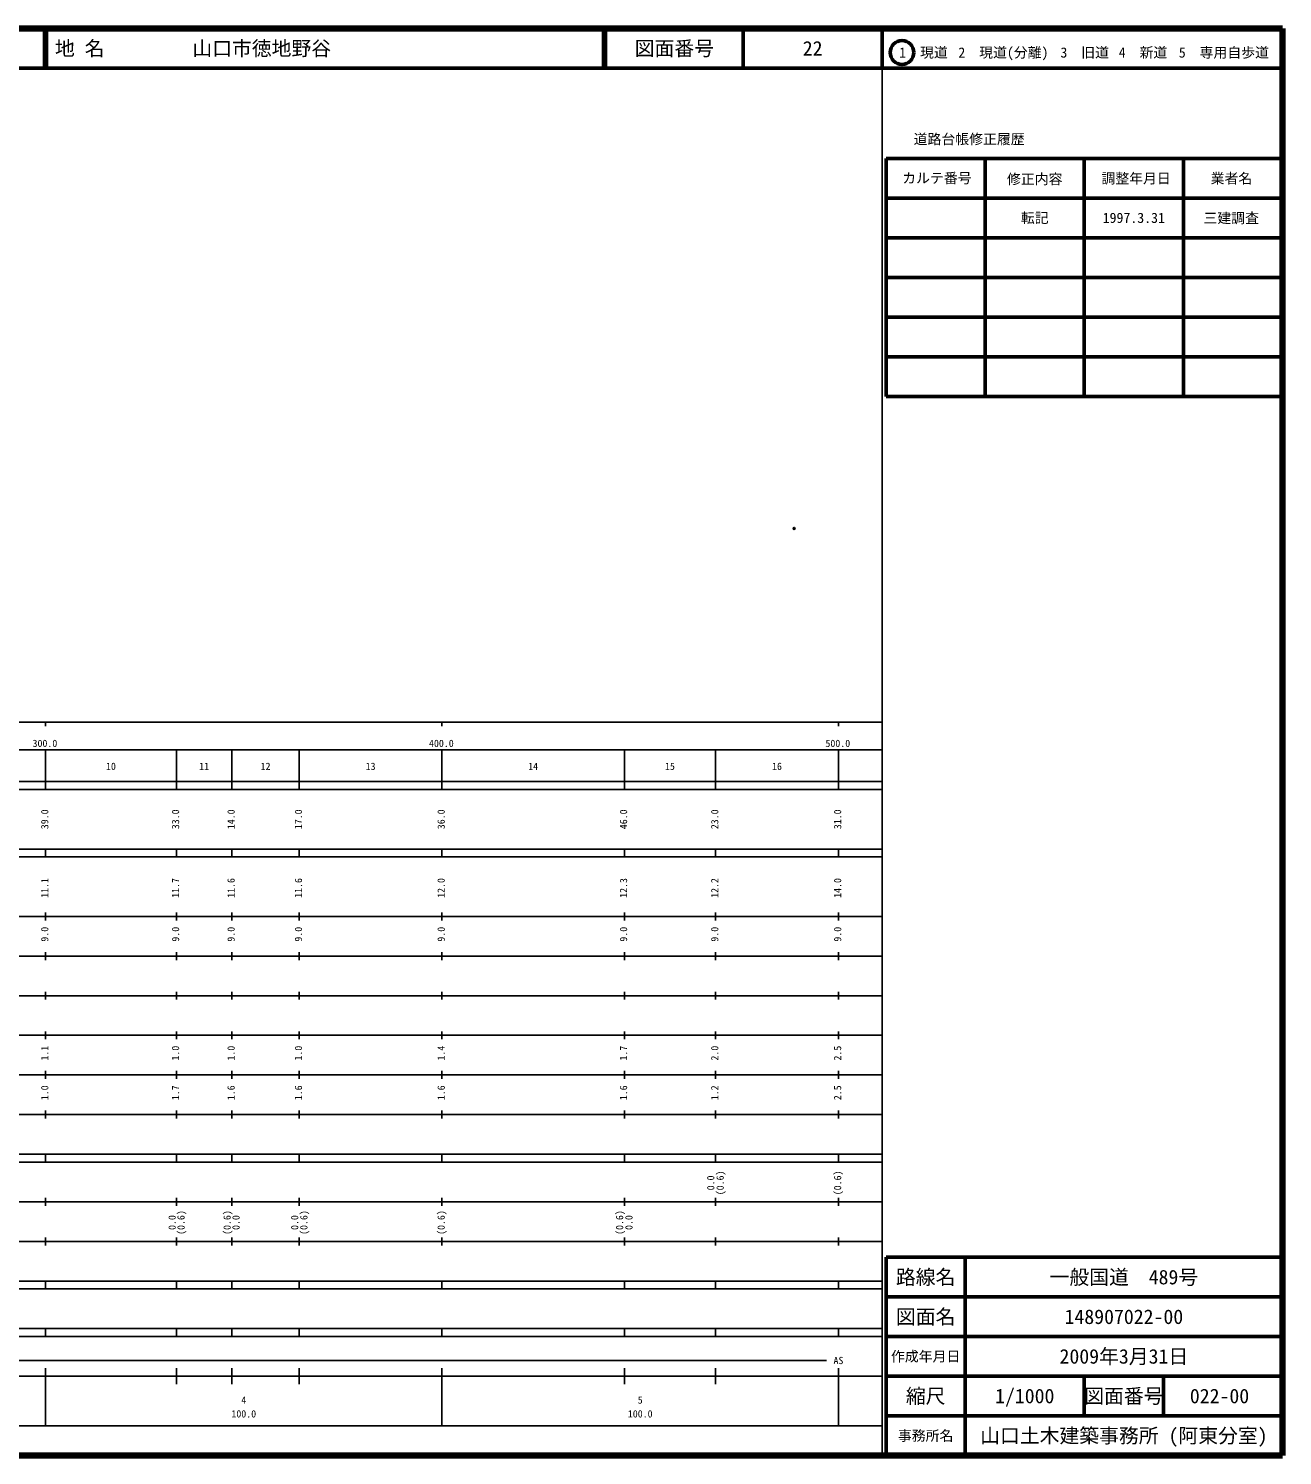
# Model space of a CAD drawing. Units: millimetres on the paper. Extents: x 40 to 680, y 20 to 380.
# Drawn here: x 363.7 to 680, y 20 to 380 of the extents above; entities that cross this region are included whole.
import ezdxf
from ezdxf.enums import TextEntityAlignment as Align

# ---------------------------------------------------------------- set-up
doc = ezdxf.new("R2010")
doc.units = ezdxf.units.MM
doc.header["$PDMODE"] = 32
doc.header["$PDSIZE"] = 0.5
doc.layers.add('M-OTRS', color=6, linetype='Continuous')
doc.layers.add('M-TTL-TXT', color=7, linetype='Continuous')
for name, color, linetype, lineweight in [('M-TTL', 2, 'Continuous', 140), ('M-TTL-BAND', 7, 'Continuous', 25), ('M-TTL-FRAM', 2, 'Continuous', 50), ('M-TTL-LINE', 7, 'Continuous', 50)]:
    doc.layers.add(name, color=color, linetype=linetype, lineweight=lineweight)
doc.styles.add('ＭＳ ゴシック', font='')
doc.styles.get('ＭＳ ゴシック').set_extended_font_data('MS Gothic')

msp = doc.modelspace()

# ---------------------------------------------------------------- linework, layer by layer
at = {"layer": 'M-OTRS'}
msp.add_point((556.817, 253.871), dxfattribs=at)
at = {"layer": 'M-TTL'}
for p, q in [((680, 380), (40, 380)), ((680, 20), (680, 380)), ((40, 20), (680, 20))]:
    msp.add_line(p, q, dxfattribs=at)
at = {"layer": 'M-TTL-BAND'}
for p, q in [((579, 20), (579, 370)), ((40, 205), (579, 205)), ((368, 205), (368, 204)), ((468, 205), (468, 204)), ((568, 205), (568, 204)), ((68, 198), (579, 198)), ((368, 188), (368, 198)), ((401, 188), (401, 198)), ((415, 188), (415, 198)), ((432, 188), (432, 198)), ((468, 188), (468, 198)), ((514, 188), (514, 198)), ((537, 188), (537, 198)), ((568, 188), (568, 198)), ((40, 190), (579, 190)), ((40, 188), (579, 188)), ((40, 173), (579, 173)), ((368, 171), (368, 173)), ((401, 171), (401, 173)), ((415, 171), (415, 173)), ((432, 171), (432, 173)), ((468, 171), (468, 173)), ((514, 171), (514, 173)), ((537, 171), (537, 173)), ((568, 171), (568, 173)), ((40, 171), (579, 171)), ((40, 156), (579, 156)), ((368, 155), (368, 157)), ((401, 155), (401, 157)), ((415, 155), (415, 157)), ((432, 155), (432, 157)), ((468, 155), (468, 157)), ((514, 155), (514, 157)), ((537, 155), (537, 157)), ((568, 155), (568, 157)), ((46, 146), (579, 146)), ((368, 145), (368, 147)), ((401, 145), (401, 147)), ((415, 145), (415, 147)), ((432, 145), (432, 147)), ((468, 145), (468, 147)), ((514, 145), (514, 147)), ((537, 145), (537, 147)), ((568, 145), (568, 147)), ((368, 135), (368, 137)), ((401, 135), (401, 137)), ((415, 135), (415, 137)), ((432, 135), (432, 137)), ((468, 135), (468, 137)), ((514, 135), (514, 137)), ((537, 135), (537, 137)), ((568, 135), (568, 137)), ((52, 136), (579, 136)), ((46, 126), (579, 126)), ((368, 125), (368, 127)), ((401, 125), (401, 127)), ((415, 125), (415, 127)), ((432, 125), (432, 127)), ((468, 125), (468, 127)), ((514, 125), (514, 127)), ((537, 125), (537, 127)), ((568, 125), (568, 127)), ((52, 116), (579, 116)), ((368, 115), (368, 117)), ((401, 115), (401, 117)), ((415, 115), (415, 117)), ((432, 115), (432, 117)), ((468, 115), (468, 117)), ((514, 115), (514, 117)), ((537, 115), (537, 117)), ((568, 115), (568, 117)), ((46, 106), (579, 106)), ((368, 105), (368, 107)), ((401, 105), (401, 107)), ((415, 105), (415, 107)), ((432, 105), (432, 107)), ((468, 105), (468, 107)), ((514, 105), (514, 107)), ((537, 105), (537, 107)), ((568, 105), (568, 107)), ((40, 96), (579, 96)), ((40, 94), (579, 94)), ((368, 94), (368, 96)), ((401, 94), (401, 96)), ((415, 94), (415, 96)), ((432, 94), (432, 96)), ((468, 94), (468, 96)), ((514, 94), (514, 96)), ((537, 94), (537, 96)), ((568, 94), (568, 96)), ((49, 84), (579, 84)), ((368, 83), (368, 85)), ((401, 83), (401, 85)), ((415, 83), (415, 85)), ((432, 83), (432, 85)), ((468, 83), (468, 85)), ((514, 83), (514, 85)), ((537, 83), (537, 85)), ((568, 83), (568, 85)), ((40, 74), (579, 74)), ((368, 73), (368, 75)), ((401, 73), (401, 75)), ((415, 73), (415, 75)), ((432, 73), (432, 75)), ((468, 73), (468, 75)), ((514, 73), (514, 75)), ((537, 73), (537, 75)), ((568, 73), (568, 75)), ((40, 64), (579, 64)), ((40, 62), (579, 62)), ((368, 62), (368, 64)), ((401, 62), (401, 64)), ((415, 62), (415, 64)), ((432, 62), (432, 64)), ((468, 62), (468, 64)), ((514, 62), (514, 64)), ((537, 62), (537, 64)), ((568, 62), (568, 64)), ((40, 52), (579, 52)), ((368, 50), (368, 52)), ((401, 50), (401, 52)), ((415, 50), (415, 52)), ((432, 50), (432, 52)), ((468, 50), (468, 52)), ((514, 50), (514, 52)), ((537, 50), (537, 52)), ((568, 50), (568, 52)), ((40, 50), (579, 50)), ((71, 44), (565, 44)), ((40, 40), (579, 40)), ((368, 27.5), (368, 42)), ((401, 38), (401, 42)), ((415, 38), (415, 42)), ((432, 38), (432, 42)), ((468, 27.5), (468, 42)), ((514, 38), (514, 42)), ((537, 38), (537, 42)), ((568, 27.5), (568, 42)), ((68, 27.5), (579, 27.5))]:
    msp.add_line(p, q, dxfattribs=at)
at = {"layer": 'M-TTL-FRAM'}
for p, q in [((580, 347.197), (580, 287.197)), ((580, 347.197), (680, 347.197)), ((580, 287.197), (680, 287.197)), ((680, 70), (580, 70)), ((580, 70), (580, 20))]:
    msp.add_line(p, q, dxfattribs=at)
at = {"layer": 'M-TTL-LINE'}
for p, q in [((367.75, 380), (367.75, 370)), ((368.25, 380), (368.25, 370)), ((508.747, 380), (508.747, 370)), ((509.247, 380), (509.247, 370)), ((543.997, 380), (543.997, 370)), ((579, 380), (579, 370)), ((40, 370), (680, 370)), ((605, 347.197), (605, 287.197)), ((630, 347.197), (630, 287.197)), ((655, 347.197), (655, 287.197)), ((580, 337.197), (680, 337.197)), ((580, 327.197), (680, 327.197)), ((580, 317.197), (680, 317.197)), ((580, 307.197), (680, 307.197)), ((580, 297.197), (680, 297.197)), ((600, 70), (600, 20)), ((680, 60), (580, 60)), ((680, 50), (580, 50)), ((680, 40), (580, 40)), ((630, 40), (630, 30)), ((650, 40), (650, 30)), ((680, 30), (580, 30))]:
    msp.add_line(p, q, dxfattribs=at)
msp.add_circle((584.031, 373.958), 3, dxfattribs=at)

# ---------------------------------------------------------------- texts
at = {"layer": 'M-TTL-BAND', "style": 'ＭＳ ゴシック'}
for s, p in [('300.0', (367.844, 198.195)), ('400.0', (467.844, 198.195)), ('500.0', (567.844, 198.195)), ('10', (384.5, 192.405)), ('11', (408, 192.405)), ('12', (423.5, 192.405)), ('13', (450, 192.405)), ('14', (491, 192.405)), ('15', (525.5, 192.405)), ('16', (552.5, 192.405)), ('AS', (568, 42.5)), ('4', (418, 32.523)), ('5', (518, 32.523)), ('100.0', (418, 29.033)), ('100.0', (518, 29.033))]:
    msp.add_text(s, height=1.833, dxfattribs=at).set_placement(p, align=Align.BOTTOM_CENTER)
for s, p in [('39.0', (369.251, 180.5)), ('33.0', (402.251, 180.5)), ('14.0', (416.251, 180.5)), ('17.0', (433.251, 180.5)), ('36.0', (469.251, 180.5)), ('46.0', (515.251, 180.5)), ('23.0', (538.251, 180.5)), ('31.0', (569.251, 180.5)), ('11.1', (369.251, 163.174)), ('11.7', (402.251, 163.174)), ('11.6', (416.251, 163.174)), ('11.6', (433.251, 163.174)), ('12.0', (469.251, 163.174)), ('12.3', (515.251, 163.174)), ('12.2', (538.251, 163.174)), ('14.0', (569.251, 163.174)), ('9.0', (369.251, 151.5)), ('9.0', (402.251, 151.5)), ('9.0', (416.251, 151.5)), ('9.0', (433.251, 151.5)), ('9.0', (469.251, 151.5)), ('9.0', (515.251, 151.5)), ('9.0', (538.251, 151.5)), ('9.0', (569.251, 151.5)), ('1.1', (369.251, 121.5)), ('1.0', (402.251, 121.5)), ('1.0', (416.251, 121.5)), ('1.0', (433.251, 121.5)), ('1.4', (469.251, 121.5)), ('1.7', (515.251, 121.5)), ('2.0', (538.251, 121.5)), ('2.5', (569.251, 121.5)), ('1.0', (369.251, 111.5)), ('1.7', (402.251, 111.5)), ('1.6', (416.251, 111.5)), ('1.6', (433.251, 111.5)), ('1.6', (469.251, 111.5)), ('1.6', (515.251, 111.5)), ('1.2', (538.251, 111.5)), ('2.5', (569.251, 111.5)), ('0.0', (537.235, 88.764)), ('(0.6)', (539.621, 88.764)), ('(0.6)', (569.251, 88.764)), ('0.0', (401.384, 78.764)), ('(0.6)', (403.621, 78.764)), ('(0.6)', (415.251, 78.764)), ('0.0', (417.492, 78.764)), ('0.0', (432.291, 78.764)), ('(0.6)', (434.621, 78.764)), ('(0.6)', (469.251, 78.764)), ('(0.6)', (514.251, 78.764)), ('0.0', (516.607, 78.764))]:
    msp.add_text(s, height=1.833, rotation=90, dxfattribs=at).set_placement(p, align=Align.BOTTOM_CENTER)
at = {"layer": 'M-TTL-TXT', "style": 'ＭＳ ゴシック'}
for s, p in [('地 名', (370.38, 375)), ('山口市徳地野谷', (405.024, 375))]:
    msp.add_text(s, height=3.666, dxfattribs=at).set_placement(p, align=Align.MIDDLE_LEFT)
for s, height, p in [('図面番号', 3.666, (526.622, 375)), ('22', 3.666, (561.497, 375)), ('1\u3000現道', 2.566, (589.448, 373.958)), ('2\u3000現道(分離)', 2.566, (609.619, 373.958)), ('3\u3000旧道', 2.566, (630.121, 373.958)), ('4\u3000新道', 2.566, (644.824, 373.958)), ('5\u3000専用自歩道', 2.566, (665.228, 373.958)), ('道路台帳修正履歴', 2.566, (600.968, 352.113)), ('カルテ番号', 2.566, (592.839, 342.277)), ('修正内容', 2.566, (617.509, 342.023)), ('調整年月日', 2.566, (643.089, 342.197)), ('業者名', 2.566, (667.134, 342.197)), ('転記', 2.566, (617.5, 332.245)), ('1997.3.31', 2.566, (642.5, 332.245)), ('三建調査', 2.566, (667.077, 332.189)), ('路線名', 3.666, (590, 65)), ('路線名', 3.666, (590, 65)), ('一般国道\u3000489号', 3.666, (640, 65)), ('図面名', 3.666, (590, 55)), ('図面名', 3.666, (590, 55)), ('148907022-00', 3.666, (640, 55)), ('2009年3月31日', 3.666, (640, 45)), ('作成年月日', 2.566, (590, 45)), ('作成年月日', 2.566, (590, 45)), ('縮尺', 3.666, (590, 35)), ('縮尺', 3.666, (590, 35)), ('1/1000', 3.666, (615, 35)), ('図面番号', 3.666, (640, 35)), ('図面番号', 3.666, (640, 35)), ('022-00', 3.666, (664.125, 35)), ('事務所名', 2.566, (590, 25)), ('事務所名', 2.566, (590, 25)), ('山口土木建築事務所 (阿東分室)', 3.666, (640, 25))]:
    msp.add_text(s, height=height, dxfattribs=at).set_placement(p, align=Align.MIDDLE_CENTER)

doc.saveas('drawing.dxf')
